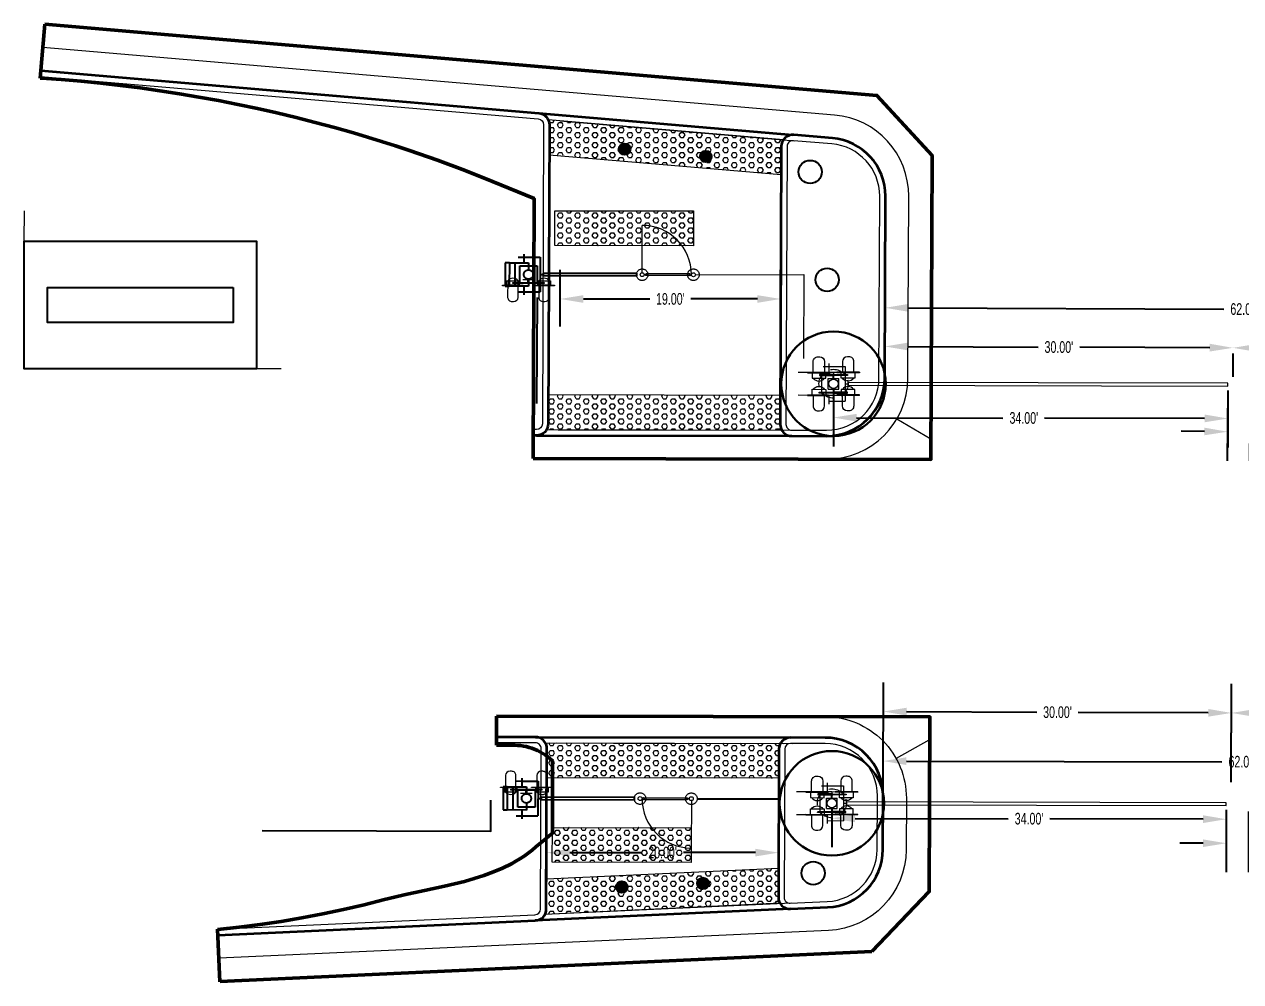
# Model space of a CAD drawing. Extents: x 6427214 to 6444634, y 1882940 to 1890436.
# Drawn here: x 6438978.4 to 6439083.3, y 1883917 to 1883999.5 of the extents above; entities that cross this region are included whole.
import ezdxf
from ezdxf.lldxf.tags import DXFTag

# ---------------------------------------------------------------- set-up
doc = ezdxf.new("R2010")
doc.units = 0
doc.header["$LTSCALE"] = 20
doc.header["$MEASUREMENT"] = 0
doc.linetypes.add('0', pattern=[2, 1, 0, 1])
doc.linetypes.add('DASHED2', pattern=[0.375, 0.25, -0.125])
doc.layers.add('$_VPORT-1', color=11, linetype='Continuous', plot=False)
for name, color, linetype, lineweight, plot in [('00_GID_Arm FDN', 7, 'DASHED2', 13, False), ('00_GID_Ped Gate FDN', 7, 'DASHED2', 13, False), ('C-ROAD_4.5 ft Offset', 210, 'Continuous', 30, False)]:
    doc.layers.add(name, color=color, linetype=linetype, lineweight=lineweight, plot=plot)
for name, color, linetype, lineweight in [('00_GID_Gate Details', 4, 'Continuous', 13), ('00_GID_Ped Swing Gate', 4, 'Continuous', 13), ('C-ROAD-CURB', 3, 'Continuous', 35), ('C-ROAD-CURB RAMP GROVES', 1, 'Continuous', 0), ('C-ROAD-EG', 3, 'Continuous', 20), ('C-ROAD-FENC', 2, 'METRO FENCELINE1', 20), ('C-ROAD-TRUNCATED DOME', 2, 'Continuous', 13), ('C-SAWCUT & JOIN', 50, 'Continuous', 50)]:
    doc.layers.add(name, color=color, linetype=linetype, lineweight=lineweight)
for name, color, linetype in [('C-ANNO', 7, 'Continuous'), ('C-FENC', 2, 'METRO FENCELINE1'), ('C-GATE-ARM', 3, '0'), ('C-GATE-PED ARM', 2, '0'), ('C-RAIL-GATE-ARM', 2, 'Continuous'), ('C-ROAD', 7, 'Continuous'), ('C-SGNL-HS', 3, 'Continuous'), ('C-SGNL-HS-FNC', 2, 'FENCELINE2'), ('P-SIGEQ-POLES', 3, 'Continuous')]:
    doc.layers.add(name, color=color, linetype=linetype)
doc.styles.add('Arial Narrow', font='ARIALN.TTF', dxfattribs={"width": 0.8, "height": 1})
doc.styles.get("Standard").update_dxf_attribs({"font": 'arial.ttf'})
doc.linetypes.add('FENCELINE2', pattern='A,0.25,-0.1,[132,ltypeshp.shx,S=0.1,R=0,X=-0.1,Y=0],-0.1,1', length=1.45)
doc.linetypes.add('METRO FENCELINE1', pattern='A,0.125,-0.05,[133,ltypeshp.shx,S=0.025,R=0,X=-0.05,Y=0],0.125', length=0.3)
tags = doc.linetypes.add('METRO FENCELINE3', pattern='A,0.125,-0.025,["X",Standard,S=0.05,R=0,X=-0.023,Y=-0.025],-0.025,0.125', length=0.3).pattern_tags.tags
tags[6] = DXFTag(74, 10)
doc.dimstyles.new('DIM-20', dxfattribs={"dimscale": 20, "dimtxt": 1, "dimasz": 0.1, "dimexe": 0.125, "dimexo": 0.025, "dimgap": 0.03, "dimtad": 0, "dimzin": 0, "dimdsep": 46, "dimtxsty": 'Arial Narrow', "dimcen": 0.04, "dimclrd": 256, "dimclre": 256, "dimclrt": 256, "dimaunit": 1, "dimadec": 3, "dimazin": 2, "dimtfac": 1, "dimtofl": 0, "dimtmove": 0, "dimatfit": 3, "dimfxl": 1, "dimtfillclr": 256, "dimtolj": 1, "dimtzin": 0, "dimlwd": -1, "dimlwe": -1, "dimarcsym": 0})
pattern_1 = [(0, (0, 0), (0, 0.433012701892), [0.25, -0.5]), (120, (0, 0), (-0.375, -0.216506350946), [0.25, -0.5]), (60, (0.25, 0), (-0.375, 0.216506350946), [0.25, -0.5])]

# ---------------------------------------------------------------- blocks, each defined once
blk = doc.blocks.new('Swing Gate w DWS')
at = {"layer": '00_GID_Ped Gate FDN'}
for centre in [(-5.67, 0), (-1.25, 0)]:
    blk.add_circle(centre, 0.5, dxfattribs=at)
at = {"layer": '00_GID_Ped Swing Gate', "flags": 128}
for points in [[(-5.37, 0.08), (-1.61, 0.08)], [(-5.37, -0.08), (-1.61, -0.08)], [(-1.53, 0), (-1.42, 0)], [(-1.25, -0.17), (-1.25, -4.25)]]:
    blk.add_lwpolyline(points, dxfattribs=at)
at = {"layer": '00_GID_Ped Swing Gate'}
for centre, radius in [((-5.67, 0), 0.167), ((-5.37, 0), 0.0833), ((-1.61, 0), 0.0833), ((-1.25, 0), 0.167)]:
    blk.add_circle(centre, radius, dxfattribs=at)
blk.add_arc((-1.25, 0), 4.25, 180, 270, dxfattribs=at)
blk = doc.blocks.new('*U968')
for p, q in [((1.2, 2.56), (1.68, 2.56)), ((1.68, 2.81), (1.68, 2.06)), ((1.68, 2.56), (3.08, 2.56)), ((3.08, 2.56), (3.08, -0.44)), ((0.08, 2.06), (0.08, 0.06)), ((0.43, 2.06), (0.08, 2.06)), ((0.43, 2.06), (0.43, 0.06)), ((0.43, 2.06), (2.08, 2.06)), ((0.91, 2.06), (0.91, 0.06)), ((1.33, 0.31), (1.33, 1.81)), ((1.33, 1.81), (2.83, 1.81)), ((2.08, 2.06), (2.08, 1.46)), ((2.83, 1.81), (2.83, 0.31)), ((3.08, 1.06), (3.38, 1.06)), ((3.38, 1.19), (11.38, 1.19)), ((3.38, 0.94), (3.38, 1.19)), ((11.38, 1.19), (11.38, 0.94)), ((0.08, 0.06), (0.43, 0.06)), ((2.08, 0.06), (0.43, 0.06)), ((2.83, 0.31), (1.33, 0.31)), ((1.68, 0.06), (1.68, -0.69)), ((2.08, 0.66), (2.08, 0.06)), ((11.38, 0.94), (3.38, 0.94)), ((1.2, -0.44), (1.68, -0.44)), ((1.68, -0.44), (3.08, -0.44))]:
    blk.add_line(p, q)
blk.add_circle((2.08, 1.06), 0.4)
blk = doc.blocks.new('*D904')
at = {"layer": '$_VPORT-1', "transparency": 16777216}
for p, q in [((6439054.6, 1883971.76), (6439065.81, 1883971.71)), ((6439080.6, 1883971.65), (6439069.4, 1883971.7)), ((6439052.6, 1883971.26), (6439052.59, 1883969.26)), ((6439082.6, 1883971.14), (6439082.59, 1883969.14))]:
    blk.add_line(p, q, dxfattribs=at)
for points in [[(6439054.61, 1883972.09), (6439054.6, 1883971.42), (6439052.6, 1883971.76)], [(6439080.61, 1883971.99), (6439080.6, 1883971.32), (6439082.6, 1883971.64)]]:
    blk.add_solid(points, dxfattribs=at)
at = {"layer": 'Defpoints', "color": 0, "transparency": 16777216}
for p in [(6439052.6, 1883971.76), (6439082.6, 1883971.64), (6439082.6, 1883971.64)]:
    blk.add_point(p, dxfattribs=at)
at = {"layer": '$_VPORT-1', "transparency": 16777216, "insert": (6439067.6, 1883971.7), "char_height": 1, "attachment_point": 5, "rotation": 359.7718, "style": 'Arial Narrow'}
blk.add_mtext("\\A1;30.00'", dxfattribs=at)
blk = doc.blocks.new('*D905')
at = {"layer": '$_VPORT-1', "transparency": 16777216}
for p, q in [((6439114.59, 1883969.28), (6439114.61, 1883974.02)), ((6439082.6, 1883971.14), (6439082.59, 1883969.14)), ((6439084.6, 1883971.64), (6439096.81, 1883971.59)), ((6439112.6, 1883971.53), (6439100.4, 1883971.57))]:
    blk.add_line(p, q, dxfattribs=at)
for points in [[(6439084.61, 1883971.97), (6439084.6, 1883971.3), (6439082.6, 1883971.64)], [(6439112.61, 1883971.86), (6439112.6, 1883971.19), (6439114.6, 1883971.52)]]:
    blk.add_solid(points, dxfattribs=at)
at = {"layer": 'Defpoints', "color": 0, "transparency": 16777216}
for p in [(6439082.6, 1883971.64), (6439114.6, 1883971.52), (6439114.59, 1883968.78)]:
    blk.add_point(p, dxfattribs=at)
at = {"layer": '$_VPORT-1', "transparency": 16777216, "insert": (6439098.6, 1883971.58), "char_height": 1, "attachment_point": 5, "rotation": 359.7764, "style": 'Arial Narrow'}
blk.add_mtext("\\A1;32.00'", dxfattribs=at)
blk = doc.blocks.new('*D907')
at = {"layer": '$_VPORT-1', "transparency": 16777216}
for p, q in [((6439048.17, 1883968.04), (6439048.16, 1883963.13)), ((6439082.17, 1883967.96), (6439082.16, 1883963.05)), ((6439050.16, 1883965.62), (6439062.78, 1883965.59)), ((6439080.16, 1883965.55), (6439066.37, 1883965.58))]:
    blk.add_line(p, q, dxfattribs=at)
for points in [[(6439050.17, 1883965.95), (6439050.16, 1883965.29), (6439048.16, 1883965.63)], [(6439080.17, 1883965.89), (6439080.16, 1883965.22), (6439082.16, 1883965.55)]]:
    blk.add_solid(points, dxfattribs=at)
at = {"layer": 'Defpoints', "color": 0, "transparency": 16777216}
for p in [(6439048.17, 1883968.54), (6439082.17, 1883968.46), (6439082.16, 1883965.55)]:
    blk.add_point(p, dxfattribs=at)
at = {"layer": '$_VPORT-1', "transparency": 16777216, "insert": (6439064.58, 1883965.59), "char_height": 1, "attachment_point": 5, "rotation": 359.8697, "style": 'Arial Narrow'}
blk.add_mtext("\\A1;34.00'", dxfattribs=at)
blk = doc.blocks.new('*D908')
at = {"layer": '$_VPORT-1', "transparency": 16777216}
for p, q in [((6439082.17, 1883967.96), (6439082.11, 1883961.91)), ((6439084.09, 1883967.95), (6439084.03, 1883961.89)), ((6439080.14, 1883964.43), (6439078.14, 1883964.45)), ((6439086.06, 1883964.38), (6439088.06, 1883964.36))]:
    blk.add_line(p, q, dxfattribs=at)
for points in [[(6439080.14, 1883964.76), (6439080.13, 1883964.1), (6439082.14, 1883964.41)], [(6439086.06, 1883964.71), (6439086.05, 1883964.04), (6439084.06, 1883964.39)]]:
    blk.add_solid(points, dxfattribs=at)
at = {"layer": 'Defpoints', "color": 0, "transparency": 16777216}
for p in [(6439082.17, 1883968.46), (6439084.09, 1883968.45), (6439084.06, 1883964.39)]:
    blk.add_point(p, dxfattribs=at)
at = {"layer": '$_VPORT-1', "transparency": 16777216, "insert": (6439089.56, 1883964.35), "char_height": 1, "attachment_point": 5, "rotation": 359.4937, "style": 'Arial Narrow'}
blk.add_mtext("\\A1;1.92'", dxfattribs=at)
blk = doc.blocks.new('*D910')
at = {"layer": '$_VPORT-1', "transparency": 16777216}
for p, q in [((6439048.03, 1883931.88), (6439048.02, 1883928.59)), ((6439050.03, 1883931.08), (6439063.23, 1883931.05)), ((6439080.03, 1883931.01), (6439066.82, 1883931.04)), ((6439082.03, 1883931.81), (6439082.02, 1883928.51))]:
    blk.add_line(p, q, dxfattribs=at)
for points in [[(6439050.03, 1883931.42), (6439050.03, 1883930.75), (6439048.03, 1883931.09)], [(6439080.03, 1883931.35), (6439080.03, 1883930.68), (6439082.03, 1883931.01)]]:
    blk.add_solid(points, dxfattribs=at)
at = {"layer": 'Defpoints', "color": 0, "transparency": 16777216}
for p in [(6439048.03, 1883932.38), (6439082.03, 1883932.31), (6439082.03, 1883931.01)]:
    blk.add_point(p, dxfattribs=at)
at = {"layer": '$_VPORT-1', "transparency": 16777216, "insert": (6439065.03, 1883931.05), "char_height": 1, "attachment_point": 5, "rotation": 359.87, "style": 'Arial Narrow'}
blk.add_mtext("\\A1;34.00'", dxfattribs=at)
blk = doc.blocks.new('*D911')
at = {"layer": '$_VPORT-1', "transparency": 16777216}
for p, q in [((6439052.46, 1883934.33), (6439052.49, 1883942.79)), ((6439082.46, 1883934.21), (6439082.49, 1883942.67)), ((6439054.48, 1883940.28), (6439065.69, 1883940.24)), ((6439080.48, 1883940.18), (6439069.27, 1883940.22))]:
    blk.add_line(p, q, dxfattribs=at)
for points in [[(6439054.48, 1883940.62), (6439054.48, 1883939.95), (6439052.48, 1883940.29)], [(6439080.48, 1883940.51), (6439080.48, 1883939.85), (6439082.48, 1883940.17)]]:
    blk.add_solid(points, dxfattribs=at)
at = {"layer": 'Defpoints', "color": 0, "transparency": 16777216}
for p in [(6439082.48, 1883940.17), (6439052.46, 1883933.83), (6439082.46, 1883933.71)]:
    blk.add_point(p, dxfattribs=at)
at = {"layer": '$_VPORT-1', "transparency": 16777216, "insert": (6439067.48, 1883940.23), "char_height": 1, "attachment_point": 5, "rotation": 359.7764, "style": 'Arial Narrow'}
blk.add_mtext("\\A1;30.00'", dxfattribs=at)
blk = doc.blocks.new('*D912')
at = {"layer": '$_VPORT-1', "transparency": 16777216}
for p, q in [((6439082.46, 1883934.28), (6439082.49, 1883942.67)), ((6439114.46, 1883934.15), (6439114.49, 1883942.55)), ((6439084.48, 1883940.16), (6439096.69, 1883940.12)), ((6439112.48, 1883940.05), (6439100.27, 1883940.1))]:
    blk.add_line(p, q, dxfattribs=at)
for points in [[(6439084.48, 1883940.5), (6439084.48, 1883939.83), (6439082.48, 1883940.17)], [(6439112.48, 1883940.39), (6439112.48, 1883939.72), (6439114.48, 1883940.05)]]:
    blk.add_solid(points, dxfattribs=at)
at = {"layer": 'Defpoints', "color": 0, "transparency": 16777216}
for p in [(6439082.48, 1883940.17), (6439082.46, 1883933.78), (6439114.46, 1883933.65)]:
    blk.add_point(p, dxfattribs=at)
at = {"layer": '$_VPORT-1', "transparency": 16777216, "insert": (6439098.48, 1883940.11), "char_height": 1, "attachment_point": 5, "rotation": 359.774, "style": 'Arial Narrow'}
blk.add_mtext("\\A1;32.00'", dxfattribs=at)
blk = doc.blocks.new('*D913')
at = {"layer": '$_VPORT-1', "transparency": 16777216}
for p, q in [((6439052.61, 1883972.26), (6439052.63, 1883977.59)), ((6439114.61, 1883972.02), (6439114.63, 1883977.35)), ((6439054.62, 1883975.08), (6439081.82, 1883974.98)), ((6439112.62, 1883974.86), (6439085.41, 1883974.96))]:
    blk.add_line(p, q, dxfattribs=at)
for points in [[(6439054.62, 1883975.42), (6439054.62, 1883974.75), (6439052.62, 1883975.09)], [(6439112.62, 1883975.19), (6439112.62, 1883974.52), (6439114.62, 1883974.85)]]:
    blk.add_solid(points, dxfattribs=at)
at = {"layer": 'Defpoints', "color": 0, "transparency": 16777216}
for p in [(6439052.62, 1883975.09), (6439052.6, 1883971.76), (6439114.6, 1883971.52)]:
    blk.add_point(p, dxfattribs=at)
at = {"layer": '$_VPORT-1', "transparency": 16777216, "insert": (6439083.62, 1883974.97), "char_height": 1, "attachment_point": 5, "rotation": 359.7741, "style": 'Arial Narrow'}
blk.add_mtext("\\A1;62.00'", dxfattribs=at)
blk = doc.blocks.new('*D914')
at = {"layer": '$_VPORT-1', "transparency": 16777216}
for p, q in [((6439082.03, 1883931.81), (6439082.03, 1883926.44)), ((6439083.95, 1883931.67), (6439083.95, 1883926.44)), ((6439080.03, 1883928.94), (6439078.03, 1883928.94)), ((6439085.95, 1883928.94), (6439087.95, 1883928.94))]:
    blk.add_line(p, q, dxfattribs=at)
for points in [[(6439080.03, 1883929.27), (6439080.03, 1883928.61), (6439082.03, 1883928.94)], [(6439085.95, 1883929.27), (6439085.95, 1883928.61), (6439083.95, 1883928.94)]]:
    blk.add_solid(points, dxfattribs=at)
at = {"layer": 'Defpoints', "color": 0, "transparency": 16777216}
for p in [(6439082.03, 1883932.31), (6439083.95, 1883932.17), (6439083.95, 1883928.94)]:
    blk.add_point(p, dxfattribs=at)
at = {"layer": '$_VPORT-1', "transparency": 16777216, "insert": (6439089.46, 1883928.94), "char_height": 1, "attachment_point": 5, "style": 'Arial Narrow'}
blk.add_mtext("\\A1;1.92'", dxfattribs=at)
blk = doc.blocks.new('*U980')
at = {"layer": '00_GID_Arm FDN', "ltscale": 0.25}
blk.add_circle((0, 0), 1.25, dxfattribs=at)
at = {"layer": '00_GID_Gate Details'}
for p, q in [((34, 0.12), (1.3, 0.12)), ((34, -0.13), (34, 0.12)), ((1.3, -0.13), (34, -0.13))]:
    blk.add_line(p, q, dxfattribs=at)
for points in [[(-1.75, 0.95), (-1.75, 1.91, -0.414235), (-1.33, 2.33), (-1.19, 2.33, -0.41414), (-0.77, 1.91), (-0.77, 0.95)], [(1.75, 0.95), (1.75, 1.91, 0.414235), (1.33, 2.33), (1.19, 2.33, 0.41414), (0.77, 1.91), (0.77, 0.95)], [(-1.75, 0.48, 0.509158), (-0.77, 0.48, 2.513902)], [(1.75, 0.48, -0.509158), (0.77, 0.48, -2.513902)], [(-1.75, -0.48, -0.509158), (-0.77, -0.48, -2.513902)], [(-1.75, -1), (-1.75, -1.91, 0.414235), (-1.33, -2.33), (-1.19, -2.33, 0.41414), (-0.77, -1.91), (-0.77, -1)], [(1.75, -0.48, 0.509158), (0.77, -0.48, 2.513902)], [(1.75, -1), (1.75, -1.91, -0.414235), (1.33, -2.33), (1.19, -2.33, -0.41414), (0.77, -1.91), (0.77, -1)]]:
    blk.add_lwpolyline(points, format="xyb", dxfattribs=at)
for points in [[(-0.88, 1.5), (-0.4, 1.5)], [(-0.4, 1.75), (-0.4, 1)], [(-0.4, 1.5), (1, 1.5)], [(1, 1.5), (1, -1.5)], [(-3.05, 1), (0, 1), (0, 0.4)], [(-2.25, 1), (-2.25, 0.95)], [(-2.25, 0.95), (-0.28, 0.95)], [(-2.24, 1), (-0.28, 1)], [(-1.85, 0.95), (-1.85, 0.48), (-0.67, 0.48), (-0.67, 0.67)], [(-0.07, 0.8), (-1.22, 0.8), (-1.22, 0.72), (-0.07, 0.72)], [(-0.67, 0.76), (-0.67, 0.95)], [(-0.45, 0.45), (0.45, 0.45)], [(-0.45, -0.45), (-0.45, 0.45)], [(-0.28, 0.95), (-0.28, 1)], [(0.07, 0.8), (1.22, 0.8), (1.22, 0.72), (0.07, 0.72)], [(0.28, 0.95), (0.28, 1)], [(2.25, 1), (0.28, 1)], [(2.25, 0.95), (0.28, 0.95)], [(0.45, -0.45), (0.45, 0.45)], [(1.85, 0.95), (1.85, 0.48), (0.67, 0.48), (0.67, 0.67)], [(0.67, 0.76), (0.67, 0.95)], [(1, 0), (1.3, 0)], [(1.3, -0.12), (1.3, 0.12)], [(2.25, 1), (2.25, 0.95)], [(0, -0.4), (0, -1), (-3.05, -1)], [(-2.25, -1), (-2.25, -0.95)], [(-2.25, -0.95), (-0.44, -0.96)], [(-2.25, -1), (-0.44, -1)], [(-1.85, -0.95), (-1.85, -0.48), (-0.67, -0.48), (-0.67, -0.67)], [(-0.07, -0.8), (-1.22, -0.8), (-1.22, -0.72), (-0.07, -0.72)], [(-0.67, -0.76), (-0.67, -0.95)], [(-0.45, -0.45), (0.45, -0.45)], [(-0.44, -0.96), (-0.44, -1)], [(-0.4, -1), (-0.4, -1.75)], [(0.07, -0.8), (1.22, -0.8), (1.22, -0.72), (0.07, -0.72)], [(0.28, -0.95), (0.28, -1)], [(2.25, -0.95), (0.28, -0.95)], [(2.25, -1), (0.28, -1)], [(1.85, -0.95), (1.85, -0.48), (0.67, -0.48), (0.67, -0.67)], [(0.67, -0.76), (0.67, -0.95)], [(2.25, -1), (2.25, -0.95)], [(-0.4, -1.5), (1, -1.5)]]:
    blk.add_lwpolyline(points, dxfattribs=at)
blk.add_lwpolyline([(1, 0.75), (1, -0.75, -0.414214), (0.75, -1), (-0.75, -1, -0.414214), (-1, -0.75), (-1, 0.75, -0.414214), (-0.75, 1), (0.75, 1, -0.414214)], format="xyb", close=True, dxfattribs=at)
for centre, radius in [((0, 0), 0.4), ((0, 0.76), 0.0779), ((0, -0.76), 0.0779)]:
    blk.add_circle(centre, radius, dxfattribs=at)
for points in [[(-0.04, 0.45), (-0.04, 0.45), (-0.04, 0.7), (-0.04, 0.7)], [(0.04, 0.45), (0.04, 0.45), (0.04, 0.7), (0.04, 0.7)], [(-0.04, -0.45), (-0.04, -0.45), (-0.04, -0.7), (-0.04, -0.7)], [(0.04, -0.45), (0.04, -0.45), (0.04, -0.7), (0.04, -0.7)]]:
    blk.add_open_spline(points, degree=3, dxfattribs=at)
at = {"layer": 'C-ROAD_4.5 ft Offset'}
blk.add_circle((0, 0), 4.5, dxfattribs=at)
blk = doc.blocks.new('*D915')
at = {"layer": '$_VPORT-1', "transparency": 16777216}
for p, q in [((6439052.45, 1883933.52), (6439052.46, 1883938.52)), ((6439114.45, 1883933.39), (6439114.46, 1883938.39)), ((6439054.46, 1883936.02), (6439081.66, 1883935.96)), ((6439112.46, 1883935.9), (6439085.25, 1883935.95))]:
    blk.add_line(p, q, dxfattribs=at)
for points in [[(6439054.46, 1883936.35), (6439054.46, 1883935.68), (6439052.46, 1883936.02)], [(6439112.46, 1883936.23), (6439112.46, 1883935.56), (6439114.46, 1883935.89)]]:
    blk.add_solid(points, dxfattribs=at)
at = {"layer": 'Defpoints', "color": 0, "transparency": 16777216}
for p in [(6439114.46, 1883935.89), (6439052.45, 1883933.02), (6439114.45, 1883932.89)]:
    blk.add_point(p, dxfattribs=at)
at = {"layer": '$_VPORT-1', "transparency": 16777216, "insert": (6439083.46, 1883935.96), "char_height": 1, "attachment_point": 5, "rotation": 359.8814, "style": 'Arial Narrow'}
blk.add_mtext("\\A1;62.00'", dxfattribs=at)
blk = doc.blocks.new('*D916')
at = {"layer": '$_VPORT-1', "transparency": 16777216}
for p, q in [((6439024.61, 1883973.48), (6439024.61, 1883978.35)), ((6439043.61, 1883973.4), (6439043.61, 1883978.35)), ((6439026.61, 1883975.85), (6439032.35, 1883975.85)), ((6439041.61, 1883975.85), (6439035.87, 1883975.85))]:
    blk.add_line(p, q, dxfattribs=at)
for points in [[(6439026.61, 1883976.18), (6439026.61, 1883975.52), (6439024.61, 1883975.85)], [(6439041.61, 1883976.18), (6439041.61, 1883975.52), (6439043.61, 1883975.85)]]:
    blk.add_solid(points, dxfattribs=at)
at = {"layer": 'Defpoints', "color": 0, "transparency": 16777216}
for p in [(6439024.61, 1883975.85), (6439024.61, 1883972.98), (6439043.61, 1883972.9)]:
    blk.add_point(p, dxfattribs=at)
at = {"layer": '$_VPORT-1', "transparency": 16777216, "insert": (6439034.11, 1883975.85), "char_height": 1, "attachment_point": 5, "style": 'Arial Narrow'}
blk.add_mtext("\\A1;19.00'", dxfattribs=at)
blk = doc.blocks.new('*D917')
at = {"layer": '$_VPORT-1', "transparency": 16777216}
for p, q in [((6439023.44, 1883928.23), (6439023.44, 1883925.63)), ((6439025.44, 1883928.13), (6439031.64, 1883928.13)), ((6439041.44, 1883928.13), (6439035.24, 1883928.13)), ((6439043.44, 1883928.16), (6439043.44, 1883925.63))]:
    blk.add_line(p, q, dxfattribs=at)
for points in [[(6439025.44, 1883928.46), (6439025.44, 1883927.8), (6439023.44, 1883928.13)], [(6439041.44, 1883928.46), (6439041.44, 1883927.8), (6439043.44, 1883928.13)]]:
    blk.add_solid(points, dxfattribs=at)
at = {"layer": 'Defpoints', "color": 0, "transparency": 16777216}
for p in [(6439023.44, 1883928.73), (6439023.44, 1883928.13), (6439043.44, 1883928.66)]:
    blk.add_point(p, dxfattribs=at)
at = {"layer": '$_VPORT-1', "transparency": 16777216, "insert": (6439033.44, 1883928.13), "char_height": 1, "attachment_point": 5, "style": 'Arial Narrow'}
blk.add_mtext("\\A1;20.00'", dxfattribs=at)
blk = doc.blocks.new('A$Cabb8c628')
at = {"layer": '00_GID_Gate Details'}
for points in [[(-1.712, 0.201), (-0.734, 0.201), (-0.734, -0.195), (-1.712, -0.195)], [(-1.223, 0.044), (1.223, 0.044), (1.223, -0.043), (-1.223, -0.043)], [(-0.042, 0.313), (0.038, 0.313), (0.038, 0.061), (-0.042, 0.061)], [(0.735, 0.196), (1.712, 0.196), (1.712, -0.2), (0.735, -0.2)], [(-2.039, -0.193), (-0.408, -0.193), (-0.408, -0.237), (-2.039, -0.237)], [(0.408, -0.197), (2.038, -0.197), (2.038, -0.241), (0.408, -0.241)]]:
    blk.add_lwpolyline(points, close=True, dxfattribs=at)
for points in [[(-1.631, 0.201), (-1.633, -1.243, 0.414235), (-1.284, -1.593), (-1.169, -1.593, 0.41414), (-0.818, -1.244), (-0.815, 0.199, 0.509158)], [(0.816, 0.196), (0.814, -1.247, 0.414235), (1.163, -1.598), (1.278, -1.598, 0.41414), (1.629, -1.249), (1.631, 0.195, 0.509158)]]:
    blk.add_lwpolyline(points, format="xyb", close=True, dxfattribs=at)
blk.add_lwpolyline([(-0.449, 0.315), (0.448, 0.313)], dxfattribs=at)
blk.add_circle((0, 0), 0.0779, dxfattribs=at)

msp = doc.modelspace()

# ---------------------------------------------------------------- hatches: boundary and pattern name
at = {"layer": 'C-ROAD'}
h = msp.add_hatch(color=256, dxfattribs=at)
h.dxf.hatch_style = 1
edge = h.paths.add_edge_path()
edge.add_arc((6439030.17, 1883988.765), 0.5, 0, 360)
h = msp.add_hatch(color=256, dxfattribs=at)
h.dxf.hatch_style = 1
edge = h.paths.add_edge_path()
edge.add_arc((6439037.168, 1883988.132), 0.5, 0, 360)
h = msp.add_hatch(color=256, dxfattribs=at)
h.dxf.hatch_style = 1
edge = h.paths.add_edge_path()
edge.add_arc((6439029.922, 1883925.161), 0.5, 0, 360)
h = msp.add_hatch(color=256, dxfattribs=at)
h.dxf.hatch_style = 1
edge = h.paths.add_edge_path()
edge.add_arc((6439036.923, 1883925.48), 0.5, 0, 360)
at = {"layer": 'C-ROAD-TRUNCATED DOME'}
h = msp.add_hatch(dxfattribs=at)
h.set_pattern_fill('HEX', color=253, scale=2)
h.set_pattern_definition(pattern_1)
h.paths.add_polyline_path([(6439023.668, 1883988.282), (6439043.662, 1883986.574), (6439043.671, 1883989), (6439043.851, 1883989.568), (6439023.584, 1883991.3), (6439023.679, 1883990.871)])
h = msp.add_hatch(dxfattribs=at)
h.set_pattern_fill('HEX', color=253, scale=2)
h.set_pattern_definition(pattern_1)
h.paths.add_polyline_path([(6439024.15, 1883983.459), (6439036.105, 1883983.434), (6439036.099, 1883980.434), (6439024.138, 1883980.459)])
h = msp.add_hatch(dxfattribs=at)
h.set_pattern_fill('HEX', color=253, scale=2)
h.set_pattern_definition(pattern_1)
h.paths.add_polyline_path([(6439023.588, 1883967.587), (6439023.578, 1883965.085), (6439023.443, 1883964.587), (6439043.711, 1883964.545), (6439043.578, 1883965.047), (6439043.588, 1883967.545)])
h = msp.add_hatch(dxfattribs=at)
h.set_pattern_fill('HEX', color=253, scale=2)
h.set_pattern_definition(pattern_1)
h.paths.add_polyline_path([(6439023.459, 1883934.587), (6439023.469, 1883937.085), (6439023.336, 1883937.587), (6439043.604, 1883937.545), (6439043.469, 1883937.047), (6439043.459, 1883934.546)])
h = msp.add_hatch(dxfattribs=at)
h.set_pattern_fill('HEX', color=253, scale=2)
h.set_pattern_definition([(0, (-0.2451, 0.4864), (0, 0.433012701892), [0.25, -0.5]), (120, (-0.2451, 0.4864), (-0.375, -0.216506350946), [0.25, -0.5]), (60, (0.0049, 0.4864), (-0.375, 0.216506350946), [0.25, -0.5])])
h.paths.add_polyline_path([(6439023.93, 1883927.303), (6439023.942, 1883930.303), (6439035.913, 1883930.278), (6439035.907, 1883927.278)])
h = msp.add_hatch(dxfattribs=at)
h.set_pattern_fill('HEX', color=253, scale=2)
h.set_pattern_definition(pattern_1)
h.paths.add_polyline_path([(6439023.303, 1883922.858), (6439023.415, 1883923.315), (6439023.425, 1883925.867), (6439043.429, 1883926.777), (6439043.419, 1883924.323), (6439043.576, 1883923.78)])

# ---------------------------------------------------------------- linework, layer by layer
at = {"layer": '$_VPORT-1'}
msp.add_line((6439023.679, 1883990.871), (6439023.659, 1883985.888), dxfattribs=at)
at = {"layer": 'C-ANNO', "flags": 128}
msp.add_lwpolyline([(6439023.94, 1883929.949), (6439023.941, 1883929.949)], dxfattribs=at)
at = {"layer": 'C-FENC'}
msp.add_line((6439036.419, 1883932.778), (6439043.452, 1883932.763), dxfattribs=at)
at = {"layer": 'C-ROAD'}
for centre in [(6439030.17, 1883988.765), (6439037.168, 1883988.132), (6439029.922, 1883925.161), (6439036.923, 1883925.48)]:
    msp.add_circle(centre, 0.5, dxfattribs=at)
at = {"layer": 'C-ROAD-CURB'}
for p, q in [((6439022.576, 1883964.089), (6439044.576, 1883964.043)), ((6439022.471, 1883938.089), (6439044.471, 1883938.044))]:
    msp.add_line(p, q, dxfattribs=at)
at = {"layer": 'C-ROAD-CURB', "lineweight": 0}
msp.add_line((6439024.336, 1883937.585), (6439044.604, 1883937.543), dxfattribs=at)
for points in [[(6438979.806, 1883995.039), (6439022.721, 1883991.373, -0.3905941), (6439023.179, 1883990.873), (6439023.078, 1883965.087, -0.4136785), (6439022.577, 1883964.589), (6439022.285, 1883964.59)], [(6438995.075, 1883921.528), (6439022.437, 1883922.772, 0.3998362), (6439022.915, 1883923.269), (6439022.969, 1883937.087, 0.4147489), (6439022.47, 1883937.589), (6439019.13, 1883937.596)]]:
    msp.add_lwpolyline(points, format="xyb", dxfattribs=at)
at = {"layer": 'C-ROAD-CURB'}
for points in [[(6438979.849, 1883995.537), (6439022.764, 1883991.872, -0.3905941), (6439023.679, 1883990.871), (6439023.578, 1883965.085, -0.4136785), (6439022.576, 1883964.089), (6439022.284, 1883964.09)], [(6438995.097, 1883921.028), (6439022.46, 1883922.272, 0.3998362), (6439023.415, 1883923.267), (6439023.469, 1883937.085, 0.4147489), (6439022.471, 1883938.089), (6439019.131, 1883938.096)]]:
    msp.add_lwpolyline(points, format="xyb", dxfattribs=at)
for points in [[(6439022.764, 1883991.872), (6439044.645, 1883990.002)], [(6439044.464, 1883923.273), (6439022.46, 1883922.272)]]:
    msp.add_lwpolyline(points, dxfattribs=at)
at = {"layer": 'C-ROAD-CURB', "lineweight": 0}
for points in [[(6439024.584, 1883991.214), (6439044.851, 1883989.483)], [(6439024.443, 1883964.585), (6439044.711, 1883964.543)], [(6439029.206, 1883937.575), (6439043.841, 1883937.545)], [(6439044.576, 1883923.778), (6439023.302, 1883922.811)]]:
    msp.add_lwpolyline(points, dxfattribs=at)
at = {"layer": 'C-ROAD-CURB'}
for points in [[(6439052.593, 1883969.018), (6439052.655, 1883984.708, 0.3905941), (6439048.08, 1883989.709), (6439044.756, 1883989.993, 0.4382342), (6439043.671, 1883989), (6439043.578, 1883965.047, 0.4147489), (6439044.576, 1883964.043), (6439047.583, 1883964.037, 0.4136785)], [(6439047.662, 1883923.418, 0.3998362), (6439052.435, 1883928.393), (6439052.453, 1883933.018, 0.4147489), (6439047.463, 1883938.037), (6439044.471, 1883938.044, 0.4136785), (6439043.469, 1883937.047), (6439043.419, 1883924.275, 0.4287386), (6439044.464, 1883923.273)]]:
    msp.add_lwpolyline(points, format="xyb", close=True, dxfattribs=at)
at = {"layer": 'C-ROAD-CURB', "lineweight": 0}
for points in [[(6439052.093, 1883969.02), (6439052.155, 1883984.71, 0.3905941), (6439048.038, 1883989.211), (6439044.714, 1883989.495, 0.4382342), (6439044.171, 1883988.999), (6439044.078, 1883965.045, 0.4147489), (6439044.577, 1883964.543), (6439047.584, 1883964.537, 0.4136785)], [(6439047.639, 1883923.917, 0.3998362), (6439051.935, 1883928.395), (6439051.953, 1883933.02, 0.4147489), (6439047.462, 1883937.537), (6439044.47, 1883937.544, 0.4136785), (6439043.969, 1883937.045), (6439043.919, 1883924.273, 0.4287386), (6439044.441, 1883923.772)]]:
    msp.add_lwpolyline(points, format="xyb", close=True, dxfattribs=at)
at = {"layer": 'C-ROAD-CURB'}
msp.add_arc((6439047.593, 1883969.037), 5, 269.88105, 359.77635, dxfattribs=at)
at = {"layer": 'C-ROAD-CURB RAMP GROVES'}
msp.add_lwpolyline([(6439044.154, 1883969.874), (6439044.155, 1883969.874)], dxfattribs=at)
at = {"layer": 'C-ROAD-EG'}
for p, q in [((6439056.573, 1883963.773), (6439053.632, 1883965.497)), ((6439049.579, 1883962.033), (6439029.637, 1883962.074)), ((6439019.135, 1883939.904), (6439025.753, 1883939.891)), ((6439025.753, 1883939.891), (6439044.845, 1883939.851)), ((6439044.845, 1883939.851), (6439047.467, 1883939.846)), ((6439056.39, 1883937.831), (6439053.576, 1883936.236)), ((6439026.947, 1883920.474), (6438995.208, 1883919.031))]:
    msp.add_line(p, q, dxfattribs=at)
for points in [[(6439023.572, 1883962.087), (6439047.579, 1883962.037, 0.4136785), (6439054.593, 1883969.01), (6439054.655, 1883984.7, 0.3905941), (6439048.251, 1883991.702), (6438980.019, 1883997.53)], [(6439047.467, 1883939.846, -0.4147489), (6439054.452, 1883932.818), (6439054.435, 1883928.385, -0.3998362), (6439047.753, 1883921.42), (6439026.947, 1883920.474)]]:
    msp.add_lwpolyline(points, format="xyb", dxfattribs=at)
at = {"layer": 'C-ROAD-FENC'}
msp.add_line((6439000.548, 1883969.826), (6438998.421, 1883969.826), dxfattribs=at)
at = {"layer": 'C-ROAD-FENC', "flags": 128}
for points in [[(6438978.421, 1883980.826), (6438978.438, 1883983.439)], [(6439036.262, 1883977.935), (6439045.628, 1883977.962), (6439045.6, 1883970.709)]]:
    msp.add_lwpolyline(points, dxfattribs=at)
at = {"layer": 'C-ROAD-TRUNCATED DOME'}
for points in [[(6439023.668, 1883988.282), (6439043.662, 1883986.574), (6439043.671, 1883989), (6439043.851, 1883989.568), (6439023.584, 1883991.3), (6439023.679, 1883990.871)], [(6439024.15, 1883983.459), (6439036.105, 1883983.434), (6439036.099, 1883980.434), (6439024.138, 1883980.459)], [(6439023.588, 1883967.587), (6439023.578, 1883965.085), (6439023.443, 1883964.587), (6439043.711, 1883964.545), (6439043.578, 1883965.047), (6439043.588, 1883967.545)], [(6439023.459, 1883934.587), (6439023.469, 1883937.085), (6439023.336, 1883937.587), (6439043.604, 1883937.545), (6439043.469, 1883937.047), (6439043.459, 1883934.546)], [(6439023.93, 1883927.303), (6439023.942, 1883930.303), (6439035.913, 1883930.278), (6439035.907, 1883927.278)], [(6439023.302, 1883922.811), (6439023.415, 1883923.267), (6439023.425, 1883925.867), (6439043.429, 1883926.777), (6439043.419, 1883924.323), (6439043.576, 1883923.78)]]:
    msp.add_lwpolyline(points, close=True, dxfattribs=at)
at = {"layer": 'C-SAWCUT & JOIN'}
for p, q in [((6438980.189, 1883999.523), (6438989.852, 1883998.697)), ((6439019.135, 1883939.904), (6439019.13, 1883937.38)), ((6438995.284, 1883917.007), (6438995.074, 1883921.528)), ((6439051.464, 1883919.612), (6438995.304, 1883917.008))]:
    msp.add_line(p, q, dxfattribs=at)
at = {"layer": 'C-SAWCUT & JOIN', "flags": 128}
for points in [[(6438979.794, 1883994.896), (6438980.189, 1883999.523)], [(6439051.464, 1883919.612), (6439056.421, 1883924.779), (6439056.48, 1883939.827), (6439019.135, 1883939.904)]]:
    msp.add_lwpolyline(points, dxfattribs=at)
at = {"layer": 'C-SAWCUT & JOIN'}
for points in [[(6439022.276, 1883962.09), (6439056.566, 1883962.018), (6439056.668, 1883988.207), (6439051.923, 1883993.395), (6438989.852, 1883998.697)], [(6438979.794, 1883994.892), (6438979.904, 1883994.888), (6438981.606, 1883994.765), (6438983.308, 1883994.619), (6438985.008, 1883994.45), (6438986.707, 1883994.258), (6438988.404, 1883994.042), (6438990.098, 1883993.803), (6438991.789, 1883993.542), (6438993.476, 1883993.257), (6438995.16, 1883992.95), (6438996.838, 1883992.62), (6438998.512, 1883992.267), (6439000.181, 1883991.891), (6439001.844, 1883991.494), (6439003.5, 1883991.073), (6439005.15, 1883990.631), (6439006.792, 1883990.166), (6439008.008, 1883989.806), (6439009.22, 1883989.432), (6439010.429, 1883989.044), (6439011.633, 1883988.644), (6439014.031, 1883987.806), (6439016.411, 1883986.921), (6439018.775, 1883985.99), (6439022.364, 1883984.502), (6439022.276, 1883962.09)], [(6439019.13, 1883937.38), (6439020.703, 1883937.378), (6439020.949, 1883937.371), (6439021.197, 1883937.35), (6439021.445, 1883937.313), (6439021.692, 1883937.263), (6439021.938, 1883937.199), (6439022.181, 1883937.121), (6439022.656, 1883936.929), (6439023.109, 1883936.688), (6439023.325, 1883936.552), (6439023.532, 1883936.405), (6439023.73, 1883936.247), (6439023.917, 1883936.081), (6439023.964, 1883936.033)], [(6439023.949, 1883936.033), (6439023.94, 1883929.798), (6439023.642, 1883929.539), (6439023.262, 1883929.229), (6439022.517, 1883928.617), (6439022.187, 1883928.342), (6439021.848, 1883928.081), (6439021.5, 1883927.834), (6439021.144, 1883927.602), (6439020.779, 1883927.383), (6439020.408, 1883927.176), (6439019.643, 1883926.797), (6439018.853, 1883926.461), (6439018.041, 1883926.162), (6439017.211, 1883925.895), (6439016.366, 1883925.655), (6439015.51, 1883925.437), (6439014.645, 1883925.235), (6439012.906, 1883924.86), (6439011.175, 1883924.489), (6439010.321, 1883924.292), (6439009.479, 1883924.081), (6439007.71, 1883923.633), (6439005.932, 1883923.22), (6439004.144, 1883922.843), (6439002.349, 1883922.503), (6439000.547, 1883922.198), (6438998.74, 1883921.93), (6438996.929, 1883921.699), (6438995.115, 1883921.505), (6438995.075, 1883921.503)]]:
    msp.add_lwpolyline(points, dxfattribs=at)
at = {"layer": 'C-SGNL-HS'}
msp.add_lwpolyline([(6438996.421, 1883976.826), (6438996.421, 1883973.826), (6438980.421, 1883973.826), (6438980.421, 1883976.826)], close=True, dxfattribs=at)
at = {"layer": 'C-SGNL-HS-FNC', "linetype": 'METRO FENCELINE3'}
msp.add_lwpolyline([(6438978.421, 1883980.826), (6438998.421, 1883980.826), (6438998.421, 1883969.826), (6438978.421, 1883969.826)], close=True, dxfattribs=at)
for points in [[(6439022.62, 1883975.966), (6439022.585, 1883966.853)], [(6438998.928, 1883930.046), (6439018.631, 1883929.969), (6439018.631, 1883932.644)]]:
    msp.add_lwpolyline(points, dxfattribs=at)
at = {"layer": 'P-SIGEQ-POLES'}
for centre in [(6439046.163, 1883986.8), (6439047.627, 1883977.506), (6439046.427, 1883926.365)]:
    msp.add_circle(centre, 1, dxfattribs=at)

# ---------------------------------------------------------------- block references
at = {"layer": '00_GID_Gate Details', "xscale": 1.1}
msp.add_blockref('A$Cabb8c628', (6439021.882, 1883977.227), dxfattribs=at)
at = {"layer": '00_GID_Gate Details', "xscale": 1.1, "rotation": 180}
msp.add_blockref('A$Cabb8c628', (6439021.698, 1883933.544), dxfattribs=at)
at = {"layer": 'C-GATE-ARM', "rotation": 359.8793078324966}
for p in [(6439048.172, 1883968.54), (6439048.03, 1883932.385)]:
    msp.add_blockref('*U980', p, dxfattribs=at)
at = {"layer": 'C-GATE-PED ARM', "rotation": 359.8817639484038}
for p in [(6439019.797, 1883976.903), (6439019.621, 1883931.747)]:
    msp.add_blockref('*U968', p, dxfattribs=at)
at = {"layer": 'C-RAIL-GATE-ARM'}
for p, rotation in [((6439030.428, 1883977.944), 179.9584934091481), ((6439037.169, 1883932.776), 359.885060831289)]:
    msp.add_blockref('Swing Gate w DWS', p, dxfattribs=dict(at, rotation=rotation))

# ---------------------------------------------------------------- dimensions: what is measured, and where the dimension line sits
at = {"layer": '$_VPORT-1'}
for base, p1, p2, picture, middle in [((6439024.609, 1883975.849), (6439043.609, 1883972.903), (6439024.609, 1883972.977), '*D916', (6439034.109, 1883975.849)), ((6439083.95, 1883928.94), (6439082.03, 1883932.308), (6439083.95, 1883932.167), '*D914', (6439089.458, 1883928.94)), ((6439023.436, 1883928.13), (6439043.436, 1883928.657), (6439023.436, 1883928.735), '*D917', (6439033.436, 1883928.13))]:
    dim = msp.add_linear_dim(base=base, p1=p1, p2=p2, dimstyle='DIM-20', override={"dimpost": "'"}, dxfattribs=at)
    dim.commit()
    dim.dimension.update_dxf_attribs({"geometry": picture, "text_midpoint": middle})
for p1, p2, distance, picture, middle in [((6439114.604, 1883971.519), (6439052.604, 1883971.764), -3.329, '*D913', (6439083.617, 1883974.97)), ((6439052.604, 1883971.764), (6439082.604, 1883971.644), 0, '*D904', (6439067.604, 1883971.704)), ((6439082.171, 1883968.463), (6439084.092, 1883968.446), -4.051, '*D908', (6439089.564, 1883964.346)), ((6439052.456, 1883933.83), (6439082.456, 1883933.713), 6.46, '*D911', (6439067.481, 1883940.231)), ((6439114.456, 1883933.654), (6439082.456, 1883933.78), -6.392, '*D912', (6439098.481, 1883940.11)), ((6439052.453, 1883933.018), (6439114.453, 1883932.889), 3.005, '*D915', (6439083.459, 1883935.958)), ((6439048.03, 1883932.385), (6439082.03, 1883932.308), -1.298, '*D910', (6439065.027, 1883931.048))]:
    dim = msp.add_aligned_dim(p1=p1, p2=p2, distance=distance, dimstyle='DIM-20', override={"dimpost": "'"}, dxfattribs=at)
    dim.commit()
    dim.dimension.update_dxf_attribs({"geometry": picture, "text_midpoint": middle})
dim = msp.add_linear_dim(base=(6439114.604, 1883971.519), p1=(6439082.604, 1883971.644), p2=(6439114.593, 1883968.776), angle=179.77635, dimstyle='DIM-20', override={"dimpost": "'"}, dxfattribs=at)
dim.commit()
dim.dimension.update_dxf_attribs({"geometry": '*D905', "text_midpoint": (6439098.604, 1883971.582)})
dim = msp.add_linear_dim(base=(6439082.165, 1883965.548), p1=(6439048.172, 1883968.54), p2=(6439082.171, 1883968.462), angle=359.86967, dimstyle='DIM-20', override={"dimpost": "'"}, dxfattribs=at)
dim.commit()
dim.dimension.update_dxf_attribs({"geometry": '*D907', "text_midpoint": (6439064.577, 1883965.588), "dimtype": 161})

doc.saveas('drawing.dxf')
